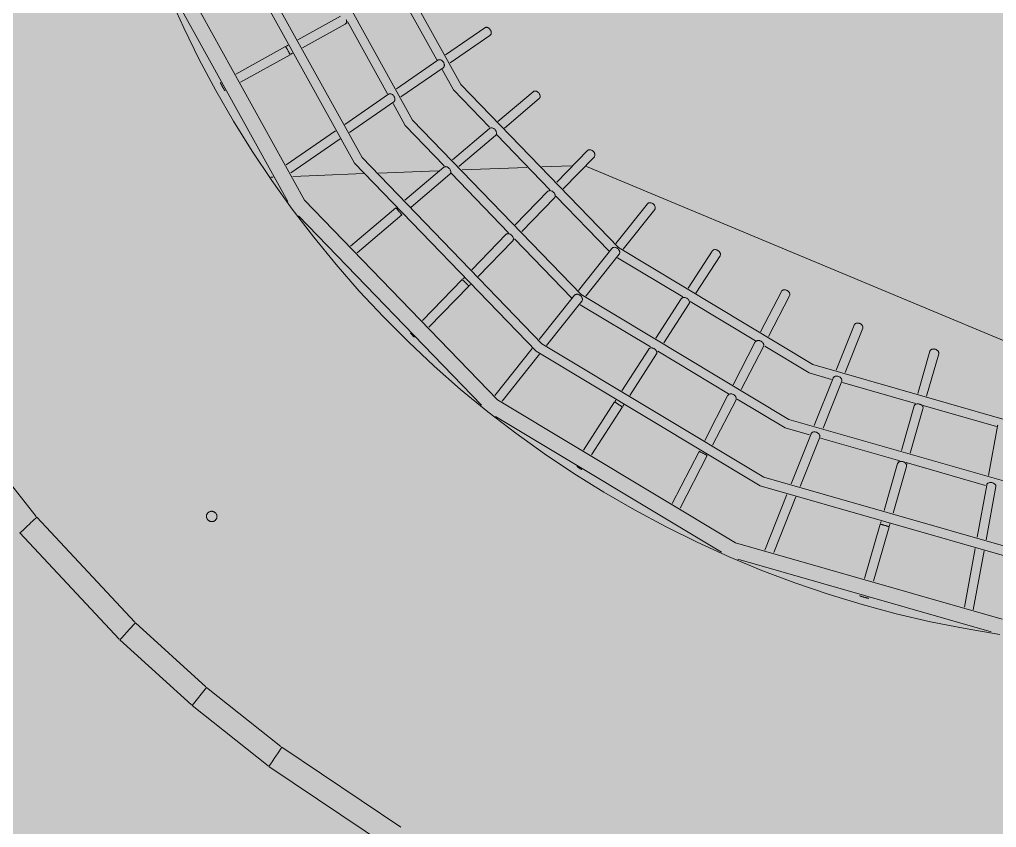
# Model space of a CAD drawing. Header units: millimetres. Extents: x -31757 to 121236, y -27283 to 59400.
# Drawn here: x 48921 to 50823, y 44913 to 46486 of the extents above; entities that cross this region are included whole.
import ezdxf

# ---------------------------------------------------------------- set-up
doc = ezdxf.new("R2010")
doc.units = ezdxf.units.MM
for name, color, linetype, lineweight in [('02_切断（家具）', 8, 'Continuous', 18), ('06_部屋の色', 8, 'Continuous', 0), ('10_見えがかり', 7, 'Continuous', 13), ('11_見えがかり（家具）', 8, 'Continuous', 9)]:
    doc.layers.add(name, color=color, linetype=linetype, lineweight=lineweight)

msp = doc.modelspace()

# ---------------------------------------------------------------- hatches: boundary and pattern name
at = {"layer": '06_部屋の色', "true_color": 0xf6e3a4}
h = msp.add_hatch(color=8, dxfattribs=at)
h.paths.add_polyline_path([(37121.8, 42081.2), (37460.6, 42484.9), (37800.4, 42887.9), (36072.4, 44348.7), (39234.8, 48988.5), (39431.2, 49276.7), (39322.7, 49373.6), (39316.9, 49378.8), (39496.9, 49642.9), (39611.1, 49540.6), (39795.6, 49811.2), (39687.3, 49908.5), (39681.5, 49913.7), (39861.6, 50178), (39975.6, 50075.3), (40009.7, 50125.4), (40040.8, 50171), (41255.9, 51953.7), (41148.6, 52052.4), (41142.8, 52057.7), (41323.5, 52322.9), (41429.2, 52225.4), (41436.5, 52218.7), (41621.7, 52490.5), (41514.7, 52589.5), (41508.9, 52594.8), (41689.8, 52860.2), (41802.5, 52755.7), (41822.1, 52784.5), (42460.9, 53721.7), (42489.9, 53764.2), (42585.7, 53895.5), (42599.7, 53914.6), (42604.4, 53920.3), (42708.9, 54045.6), (42719.4, 54058.2), (42787.8, 54136.5), (42789.9, 54138.9), (42851.9, 54248.7), (42853.6, 54251.8), (42853.6, 54251.9), (42855.9, 54255.5), (43006.4, 54494.7), (43009, 54498), (43179.6, 54718.9), (43182.4, 54721.9), (43373.5, 54925.4), (43376.6, 54928.2), (43586.3, 55112.4), (43589.7, 55114.8), (43816, 55278.1), (43817.8, 55279.1), (44024.5, 55399.8), (44060.7, 55420.9), (44277.9, 55521.2), (44317.9, 55539.6), (44543.7, 55618.6), (44585.3, 55633.1), (44817.7, 55690), (44860.4, 55700.5), (45097.2, 55734.8), (45139.9, 55741), (45140.7, 55741.1), (45144.9, 55741.3), (45427.3, 55754.9), (45483, 55754.9), (47818.2, 55754.5), (47818.4, 55903), (47818.4, 55906.5), (51414.4, 55906), (51414.2, 55759.5), (51414.2, 55754), (51454.3, 55754), (51465.9, 55754), (54573.7, 55753.6), (54613.5, 55753.6), (54615.4, 55753.6), (54621.5, 55753.6), (54623.5, 55753.5), (54625.5, 55753.4), (54626, 55753.3), (54921.2, 55738.5), (54925.4, 55737.8), (55213.9, 55693.9), (55218.1, 55692.9), (55500.8, 55620.2), (55504.7, 55618.8), (55778.8, 55518.2), (55782.5, 55516.4), (56045.2, 55388.7), (56048.5, 55386.6), (56297.2, 55233.1), (56300.2, 55230.8), (56532.3, 55053.1), (56533.1, 55052.3), (56744.8, 54853.6), (56751, 54847.7), (56772.1, 54825.8), (56777.2, 54820.5), (56821.3, 54774.8), (56991.9, 54597.6), (59427.7, 52068.4), (59746.8, 51737.1), (59781.4, 51701.1), (59794.3, 51687.7), (59792.1, 51685.6), (59685.5, 51582.1), (59787.6, 51476.3), (59791.1, 51472.7), (59705, 51389), (59196, 50899.2), (59143.7, 50847.7), (59044.4, 50949.6), (59037.6, 50956.5), (59034, 50953), (59033.8, 50952.8), (59033.1, 50952.1), (59029.9, 50949), (58743.2, 50666.6), (58401.6, 50334.7), (58400.1, 50333.3), (58394.2, 50327.5), (57903.5, 49839.6), (57892.9, 49829), (57459.3, 49402), (57563.5, 49297.4), (57566.6, 49294.3), (57502.7, 49231.4), (57154, 48880), (56803.1, 48530.9), (56319, 48038.3), (56153.9, 47871.8), (56045.6, 47978.5), (55701.8, 47631.8), (55695.6, 47625.4), (55514.2, 47438.2), (55619.3, 47335.4), (55622.9, 47331.9), (55470.9, 47175.2), (55131.2, 46829.4), (54643.1, 46321.1), (54162.4, 45825.1), (53814.8, 45458.4), (53742.7, 45383.3), (53637.7, 45483.3), (53632.6, 45488.1), (53421.1, 45267.7), (53527.7, 45166.4), (53531.3, 45163), (53479.2, 45108.7), (52996.9, 44594.7), (52522.1, 44093.2), (52295.7, 43848.7), (52189.7, 43947.7), (52184.5, 43952.5), (52071.6, 43830.4), (52067.7, 43826.3), (51742.6, 43479.6), (51737.9, 43474.5), (51735.6, 43472.1), (51731.2, 43467.3), (51729.8, 43465.8), (51272.8, 42967.2), (51268.6, 42962.6), (50788.3, 42443.3), (50777.9, 42432.1), (50470.8, 42092.4), (50464.2, 42085.1), (50122.7, 41712.2), (49662.4, 41198.3), (49653.5, 41188.4), (49653.4, 41188.2), (49652.4, 41187.1), (49194.4, 40680.5), (49188.9, 40674.4), (48872.2, 40316), (48867.4, 40310.6), (48534.9, 39939.1), (48530, 39933.5), (48072.9, 39411.1), (48066.1, 39403.3), (47608.6, 38885.3), (47437.2, 38686.8), (47550, 38588.5), (47551.8, 38587), (47406.2, 38418.2), (47073.7, 38037.8), (46615.8, 37502), (46164.6, 36979.1), (45852.2, 36608.5), (45590.5, 36302.3), (44600.9, 37138.8), (44291.6, 37400.2), (44789.6, 37987.1), (45302.9, 38587.4), (45805.3, 39170.5), (46309.8, 39751.7), (43444.8, 42248), (42931, 41656.2), (42419.5, 41062.4), (41910.1, 40466.8), (41389.8, 39853.7), (41349.7, 39806.3), (43641.2, 37870.2), (43189.5, 37333.6), (42700.5, 36748.6), (42375.7, 36357.7), (41893.4, 35773.6), (41891, 35772), (41887.6, 35772.2), (35947.6, 40658.3), (35945.8, 40661.7), (35947, 40665.4), (36615.4, 41474)])
h.paths.add_polyline_path([(52361.6, 48399.8), (52291.4, 48477.5), (52216.2, 48550.4), (52136.5, 48618.2), (52052.4, 48680.7), (51964.5, 48737.5), (51873, 48788.5), (51778.4, 48833.3), (51681.1, 48871.9), (51581.5, 48904.1), (51479.9, 48929.6), (51376.9, 48948.5), (51272.9, 48960.5), (51168.3, 48965.8), (51063.6, 48964.2), (50959.3, 48955.8), (50855.7, 48940.5), (50753.4, 48918.5), (50652.7, 48889.9), (50554, 48854.7), (50457.9, 48813.2), (50364.7, 48765.4), (50274.8, 48711.7), (50188.7, 48652.2), (50106.6, 48587.2), (50029, 48517), (49956.1, 48441.8), (49888.3, 48362.1), (49825.8, 48278), (49769, 48190.1), (49718, 48098.7), (49673.1, 48004), (49634.5, 47906.7), (49602.4, 47807.1), (49576.8, 47705.5), (49558, 47602.6), (49545.9, 47498.5), (49540.7, 47393.9), (49542.3, 47289.3), (49550.7, 47184.9), (49566, 47081.3), (49588, 46978.9), (49616.6, 46878.3), (49651.8, 46779.6), (49693.3, 46683.5), (49741, 46590.4), (49794.7, 46500.5), (49854.2, 46414.3), (49919.2, 46332.3), (49989.5, 46254.6), (50064.6, 46181.7), (50144.4, 46113.9), (50228.4, 46051.4), (50316.4, 45994.6), (50407.8, 45943.6), (50502.4, 45898.7), (50599.7, 45860.2), (50699.4, 45828), (50801, 45802.5), (50903.9, 45783.6), (51007.9, 45771.5), (51112.5, 45766.3), (51217.2, 45767.9), (51321.5, 45776.3), (51425.1, 45791.6), (51527.5, 45813.6), (51628.2, 45842.2), (51726.8, 45877.4), (51822.9, 45918.9), (51916.1, 45966.6), (52006, 46020.4), (52092.1, 46079.9), (52174.2, 46144.9), (52251.9, 46215.1), (52324.8, 46290.2), (52392.6, 46370), (52455.1, 46454.1), (52511.9, 46542), (52562.8, 46633.4), (52607.7, 46728.1), (52646.3, 46825.4), (52678.4, 46925), (52704, 47026.6), (52722.8, 47129.5), (52734.9, 47233.5), (52740.2, 47338.1), (52738.6, 47442.8), (52730.1, 47547.1), (52714.9, 47650.8), (52692.9, 47753.1), (52664.3, 47853.8), (52629.1, 47952.5), (52587.5, 48048.6), (52539.8, 48141.7), (52486.1, 48231.6), (52426.6, 48317.8)], flags=0)
at = {"layer": '10_見えがかり'}
msp.add_hatch(color=8, dxfattribs=at).paths.add_polyline_path([(42365.7, 53851.9), (42479.8, 54008.2), (42603.8, 54156.9), (42665.2, 54227.2), (42723, 54329.7), (42881.7, 54581.9), (43063.8, 54817.6), (43267.7, 55034.8), (43491.5, 55231.4), (43733.1, 55405.6), (43990.3, 55555.9), (44260.8, 55680.7), (44542, 55779), (44831.3, 55849.9), (45113.4, 55890.8), (45126.1, 55892.6), (45423.7, 55906.9), (47816.4, 55906.5), (52850.6, 55905.8), (53007.7, 55905.8), (53241.3, 55905.8), (54357.6, 55905.6), (54625.4, 55905.6), (54627.5, 55905.5), (55040.7, 55905.4), (55250.6, 55873.5), (55555.2, 55795.2), (55850.5, 55686.8), (56133.5, 55549.2), (56401.1, 55384), (56650.9, 55192.8), (56879.6, 54978), (60015.9, 51721.4), (59993.6, 51699.9), (60382.1, 51296.5), (60274, 51192.5), (59901.1, 51579.6), (59829.4, 51510), (59704.9, 51389), (59196, 50899.2), (58999.5, 50705.7), (58849.5, 50557.9), (58500.7, 50219.1), (57999.8, 49721), (57502.7, 49231.4), (57154, 48880), (57142.7, 48868.8), (56815.3, 48543.2), (56309.1, 48028.2), (56152.5, 47870.4), (55810.5, 47525.5), (55485.3, 47190), (55131.2, 46829.4), (54643.1, 46321.1), (54162.4, 45825.1), (53814.8, 45458.4), (53606.4, 45241.3), (53532.7, 45164.4), (53479.2, 45108.7), (52996.9, 44594.7), (52522, 44093.2), (52294.3, 43847.3), (52178.7, 43722.5), (51847.2, 43368.9), (51380.5, 42859.8), (50890.2, 42329.6), (50576.8, 41983), (50235.5, 41610.4), (49818, 41144.2), (49765.3, 41085.3), (49302.1, 40573), (48967.5, 40194.4), (48644.2, 39833.2), (48180.1, 39302.8), (47722.9, 38785.1), (47553.1, 38588.5), (47392.7, 38402.7), (47073.7, 38037.8), (46615.8, 37502), (46164.6, 36979.1), (45838.8, 36592.9), (45535.2, 36237.6), (45072.4, 35683.3), (44616.2, 35141.8), (44319.2, 34781), (43995.5, 34393), (43550.1, 33846.7), (43111.2, 33313.5), (42801, 32927.8), (42488.3, 32544), (42053.7, 31998.2), (41611.1, 31447.6), (41310.8, 31065.1), (41007.9, 30684.7), (40574.4, 30126.9), (40138.2, 29571.3), (39909.1, 29272.3), (39891.6, 29285.9), (39872.6, 29261.3), (32761.7, 34756.3), (32608.6, 34882.9), (32463.8, 35019.5), (32328.3, 35165.4), (32202.6, 35319.9), (32087.4, 35482.2), (31983, 35651.8), (31890.1, 35827.9), (31808.8, 36009.7), (31739.7, 36196.4), (31683.1, 36387.3), (31639, 36581.5), (31607.8, 36778.1), (31589.6, 36976.4), (31584.5, 37175.4), (31592.4, 37374.4), (31613.3, 37572.4), (31647.3, 37768.6), (31694, 37962.1), (31753.3, 38152.2), (31825, 38338), (31895.9, 38490.9), (32118.9, 38816.4), (32136.5, 38844), (35925.4, 44403), (36028.1, 44553.6), (36318, 44979), (36378.3, 45067.4), (36524.9, 45282.6), (37696.6, 47001.6), (39118.1, 49087.1), (39858, 50172.7), (39862.7, 50179.7), (40319.1, 50849.2), (40623.3, 51295.5), (40989.2, 51832.4), (41141.4, 52055.7), (41297.5, 52284.7)])

# ---------------------------------------------------------------- linework, layer by layer
at = {"layer": '02_切断（家具）'}
for points in [[(49285.4, 45517.7), (49285.4, 45518.7), (49285.3, 45519.1), (49285.4, 45520), (49285.4, 45520.4), (49285.6, 45521.4), (49285.7, 45521.7), (49286, 45522.6)], [(49291.5, 45509.7), (49290.7, 45510.1), (49290.4, 45510.3), (49289.7, 45510.8), (49289.4, 45511), (49288.7, 45511.5), (49288.4, 45511.8), (49287.8, 45512.5), (49287.6, 45512.7), (49287, 45513.5), (49286.8, 45513.8), (49286.4, 45514.7), (49286.2, 45515), (49285.8, 45515.9), (49285.7, 45516.3), (49285.5, 45517.3), (49285.4, 45517.7)], [(49286, 45522.6), (49286.2, 45523), (49286.6, 45523.8), (49286.8, 45524.1), (49287.3, 45524.8), (49287.5, 45525.1), (49288, 45525.7), (49288.3, 45526), (49288.9, 45526.6), (49289.2, 45526.8), (49290, 45527.3), (49290.3, 45527.5), (49291.2, 45527.9), (49291.5, 45528.1), (49292.5, 45528.4), (49292.9, 45528.5), (49293.8, 45528.7), (49294.3, 45528.8), (49295.3, 45528.8), (49295.7, 45528.8), (49296.7, 45528.8), (49297.1, 45528.7), (49298, 45528.5), (49298.4, 45528.4), (49299.3, 45528.1), (49299.7, 45527.9), (49300.5, 45527.5), (49300.8, 45527.4), (49301.5, 45526.9), (49301.8, 45526.7), (49302.5, 45526.1), (49302.8, 45525.8), (49303.4, 45525.2), (49303.6, 45524.9), (49304.2, 45524.1), (49304.4, 45523.8), (49304.8, 45522.9), (49305, 45522.6)], [(49303.2, 45511.9), (49302.9, 45511.7), (49302.3, 45511.1), (49302, 45510.8), (49301.2, 45510.3), (49300.9, 45510.1), (49300, 45509.7)], [(49305.8, 45517.6), (49305.8, 45517.2), (49305.6, 45516.3), (49305.5, 45515.9), (49305.2, 45515), (49305, 45514.7), (49304.6, 45513.9), (49304.4, 45513.5), (49303.9, 45512.8), (49303.7, 45512.6), (49303.2, 45511.9)], [(49305, 45522.6), (49305.4, 45521.7), (49305.5, 45521.3), (49305.7, 45520.3), (49305.8, 45519.9), (49305.8, 45519), (49305.9, 45518.6), (49305.8, 45517.6)], [(49300, 45509.7), (49299.7, 45509.5), (49298.7, 45509.2), (49298.3, 45509.1), (49297.3, 45508.9), (49296.9, 45508.8), (49295.9, 45508.8), (49295.5, 45508.8), (49294.5, 45508.9), (49294.1, 45508.9), (49293.2, 45509.1), (49292.8, 45509.2), (49291.9, 45509.5), (49291.5, 45509.7)]]:
    msp.add_lwpolyline(points, dxfattribs=at)
at = {"layer": '11_見えがかり（家具）'}
for points in [[(49573.7, 46206.8), (49327.1, 46651.7), (49204, 47145.4), (49212.9, 47654.1), (49353.1, 48143.2), (49615.2, 48579.3), (49981.1, 48932.7), (50426.1, 49179.4), (50919.8, 49302.5)], [(49093.2, 47672), (49083.7, 47131.7), (49214.5, 46607.4), (49476.4, 46134.8), (49851.8, 45746), (50315, 45467.7), (50834.5, 45318.8)], [(49230.7, 47651.5), (49221.9, 47147.4), (49343.8, 46658.3), (49588.2, 46217.5), (49938.4, 45854.9), (50370.5, 45595.2), (50855, 45456.3)], [(49351.9, 47633.3), (49343.6, 47161.3), (49457.9, 46703.3), (49686.7, 46290.4), (50014.7, 45950.8), (50419.3, 45707.6), (50873.1, 45577.5)], [(49467.3, 47616.1), (49459.6, 47174.5), (49566.4, 46746), (49780.5, 46359.8), (50087.3, 46042.1), (50465.9, 45814.7), (50890.4, 45692.9)], [(49443.8, 46132.2), (49195, 46581.1)], [(49212.8, 46532.9), (49241.1, 46470.2), (49271.4, 46408.6), (49303.7, 46347.9), (49338, 46288.4), (49374.2, 46230), (49412.4, 46172.8), (49452.3, 46116.9), (49494.1, 46062.3), (49537.6, 46009.2), (49582.9, 45957.5), (49629.8, 45907.3), (49678.3, 45858.6), (49728.4, 45811.6), (49780.1, 45766.2), (49833.1, 45722.6), (49887.6, 45680.7), (49943.4, 45640.6), (50000.5, 45602.3), (50058.8, 45566), (50118.3, 45531.6), (50178.9, 45499.1), (50240.5, 45468.6), (50303, 45440.2), (50366.5, 45413.8), (50430.8, 45389.6), (50495.8, 45367.4), (50561.6, 45347.4), (50627.9, 45329.5), (50694.8, 45313.9), (50762.2, 45300.4), (50830, 45289.1)], [(49733.5, 46407.9), (49661.6, 46537.6)], [(49463.4, 46446.7), (49546.3, 46492.7)], [(49557.4, 46486.3), (49557.7, 46485.1), (49558, 46484), (49558, 46482.8), (49558, 46481.7), (49557.8, 46480.7), (49557.5, 46479.8), (49557.2, 46479), (49556.7, 46478.3), (49556.1, 46477.7), (49555.5, 46477.2), (49472.1, 46431)], [(49637.8, 46341.8), (49559.9, 46482.3)], [(49559.3, 46479.3), (49558.8, 46479.1)], [(49750.8, 46417.5), (49827.3, 46470.3), (49828.1, 46470.7), (49828.9, 46470.9), (49829.9, 46471.1), (49830.9, 46471.1), (49831.9, 46470.9), (49832.9, 46470.5), (49833.9, 46470.1), (49834.9, 46469.5), (49835.7, 46468.8), (49836.5, 46468.1), (49837.2, 46467.3), (49837.9, 46466.4), (49838.5, 46465.4), (49839, 46464.3), (49839.4, 46463.2), (49839.6, 46462), (49839.8, 46460.9), (49839.7, 46459.8), (49839.6, 46458.8), (49839.3, 46457.9), (49838.9, 46457.1), (49838.5, 46456.4), (49837.9, 46455.8), (49837.2, 46455.3), (49759.6, 46401.7)], [(49342.8, 46379.9), (49439.3, 46433.4), (49439.4, 46433.4), (49439.5, 46433.2), (49439.7, 46432.9), (49440, 46432.5), (49440.3, 46431.9), (49440.8, 46431.2), (49441.2, 46430.4), (49441.7, 46429.5), (49442.3, 46428.5), (49442.8, 46427.6), (49443.4, 46426.6), (49443.9, 46425.6), (49444.4, 46424.7), (49445, 46423.7), (49445.5, 46422.7), (49446, 46421.8), (49446.5, 46420.9), (49446.9, 46420), (49447.3, 46419.3), (49447.6, 46418.7), (49447.8, 46418.3), (49448, 46417.9), (49448.1, 46417.7), (49448.1, 46417.7), (49351.6, 46364.2)], [(49441.1, 46434.4), (49444.3, 46436.1)], [(49453, 46420.4), (49449.8, 46418.6)], [(49655.2, 46351.4), (49736, 46407.2), (49736.7, 46407.6), (49737.6, 46407.9), (49738.5, 46408), (49739.5, 46408), (49740.6, 46407.8), (49741.6, 46407.4), (49742.6, 46406.9), (49743.5, 46406.4), (49744.3, 46405.7), (49745.1, 46405), (49745.8, 46404.1), (49746.5, 46403.2), (49747.1, 46402.2), (49747.6, 46401.1), (49748, 46400), (49748.3, 46398.9), (49748.4, 46397.7), (49748.4, 46396.7), (49748.2, 46395.7), (49747.9, 46394.8), (49747.6, 46394), (49747.1, 46393.3), (49746.6, 46392.7), (49745.9, 46392.2), (49663.9, 46335.6)], [(49766.1, 46349.1), (49744.2, 46388.6)], [(49312.5, 46363), (49312.5, 46363.1), (49313.3, 46363.6)], [(49322, 46347.8), (49321.2, 46347.3), (49321.1, 46347.4), (49321, 46347.5), (49320.8, 46347.9), (49320.5, 46348.3), (49320.2, 46348.9), (49319.8, 46349.6), (49319.3, 46350.4), (49318.8, 46351.3), (49318.2, 46352.2), (49317.7, 46353.2), (49317.2, 46354.1), (49316.6, 46355.1), (49316.1, 46356), (49315.6, 46357), (49315, 46358), (49314.5, 46359), (49314, 46359.9), (49313.6, 46360.7), (49313.2, 46361.4), (49312.9, 46362), (49312.7, 46362.5), (49312.6, 46362.8), (49312.5, 46363)], [(49836.4, 46276.3), (49766.1, 46349.1)], [(49554.7, 46282), (49640, 46340.9), (49640.7, 46341.3), (49641.6, 46341.5), (49642.5, 46341.7), (49643.5, 46341.6), (49644.5, 46341.4), (49645.5, 46341.1), (49646.5, 46340.6), (49647.4, 46340), (49648.3, 46339.3), (49649, 46338.6), (49649.7, 46337.8), (49650.4, 46336.8), (49651, 46335.8), (49651.5, 46334.8), (49651.9, 46333.6), (49652.2, 46332.5), (49652.3, 46331.4), (49652.3, 46330.3), (49652.1, 46329.3), (49651.9, 46328.4), (49651.5, 46327.6), (49651, 46326.9), (49650.5, 46326.4), (49649.8, 46325.9), (49563.5, 46266.2)], [(49852.8, 46287.8), (49921.2, 46345.7), (49921.8, 46346.2), (49922.6, 46346.6), (49923.5, 46346.8), (49924.5, 46347), (49925.5, 46347), (49926.5, 46346.8), (49927.6, 46346.5), (49928.6, 46346.1), (49929.6, 46345.5), (49930.5, 46344.9), (49931.3, 46344.2), (49932, 46343.4), (49932.8, 46342.5), (49933.4, 46341.5), (49933.9, 46340.5), (49934.4, 46339.4), (49934.7, 46338.3), (49934.8, 46337.2), (49934.8, 46336.1), (49934.7, 46335.1), (49934.4, 46334.2), (49934.1, 46333.4), (49933.6, 46332.7), (49933.1, 46332.1), (49865.4, 46274.8)], [(49672.3, 46279.7), (49648.5, 46322.5)], [(49748.1, 46201.1), (49672.3, 46279.7)], [(49764.3, 46212.9), (49836.5, 46273.9), (49837.1, 46274.4), (49837.9, 46274.8), (49838.8, 46275.1), (49839.7, 46275.2), (49840.7, 46275.2), (49841.8, 46275.1), (49842.8, 46274.7), (49843.9, 46274.3), (49844.8, 46273.7), (49845.7, 46273.1), (49846.5, 46272.4), (49847.3, 46271.6), (49848, 46270.7), (49848.6, 46269.7), (49849.2, 46268.7), (49849.6, 46267.6), (49849.9, 46266.5), (49850.1, 46265.4), (49850.1, 46264.3), (49849.9, 46263.3), (49849.7, 46262.5), (49849.3, 46261.7), (49848.9, 46261), (49848.3, 46260.4), (49776.9, 46199.9)], [(49440.7, 46203.3), (49536.6, 46269.6)], [(49545.4, 46253.7), (49449.5, 46187.5)], [(49953.9, 46154.6), (49850.7, 46261.5)], [(49967.2, 46169.4), (50027.4, 46231.4), (50028.1, 46231.9), (50028.9, 46232.3), (50029.7, 46232.6), (50030.7, 46232.8), (50031.8, 46232.8), (50032.9, 46232.6), (50033.9, 46232.4), (50035, 46232), (50036, 46231.4), (50036.9, 46230.8), (50037.8, 46230.1), (50038.6, 46229.4), (50039.3, 46228.5), (50040, 46227.6), (50040.6, 46226.6), (50041, 46225.5), (50041.4, 46224.4), (50041.5, 46223.4), (50041.6, 46222.3), (50041.5, 46221.4), (50041.2, 46220.5), (50040.9, 46219.7), (50040.4, 46219), (50039.9, 46218.4), (49979.7, 46156.4)], [(50852.3, 45438.5), (50363.3, 45578.7), (49927.2, 45840.8), (49573.7, 46206.8)], [(49671.4, 46134.2), (49747.4, 46198.6), (49748.1, 46199), (49748.8, 46199.4), (49749.7, 46199.7), (49750.6, 46199.8), (49751.6, 46199.8), (49752.7, 46199.6), (49753.7, 46199.3), (49754.7, 46198.8), (49755.7, 46198.3), (49756.6, 46197.6), (49757.4, 46196.9), (49758.1, 46196.1), (49758.8, 46195.2), (49759.5, 46194.3), (49760, 46193.2), (49760.5, 46192.1), (49760.8, 46191), (49760.9, 46189.9), (49760.9, 46188.9), (49760.8, 46187.9), (49760.6, 46187), (49760.2, 46186.2), (49759.8, 46185.6), (49759.2, 46185), (49683.9, 46121.2)], [(49783.1, 46193.4), (49909, 46198.2)], [(49938.3, 46199.3), (49995.6, 46201.5)], [(50025.1, 46200.3), (51007.6, 45789.9)], [(49410.5, 46179.2), (49415.4, 46179.4)], [(49453.2, 46180.8), (49500.6, 46182.7), (49590.9, 46186.1)], [(49620.2, 46187.2), (49736.1, 46191.6)], [(49873.5, 46071.2), (49761.8, 46186.9)], [(49886.6, 46086.3), (49950.1, 46151.7), (49950.8, 46152.2), (49951.6, 46152.6), (49952.5, 46152.9), (49953.4, 46153.1), (49954.5, 46153.1), (49955.5, 46152.9), (49956.6, 46152.6), (49957.7, 46152.2), (49958.7, 46151.7), (49959.6, 46151.1), (49960.5, 46150.4), (49961.2, 46149.7), (49962, 46148.8), (49962.7, 46147.9), (49963.2, 46146.9), (49963.7, 46145.8), (49964, 46144.7), (49964.2, 46143.6), (49964.3, 46142.6), (49964.2, 46141.6), (49963.9, 46140.8), (49963.6, 46140), (49963.1, 46139.3), (49962.6, 46138.8), (49899.1, 46073.3)], [(50068.8, 46035.6), (49965.7, 46142.4)], [(50082.3, 46050.2), (50143.8, 46127.5), (50144.3, 46128.1), (50145, 46128.6), (50145.8, 46129.1), (50146.7, 46129.4), (50147.7, 46129.5), (50148.8, 46129.6), (50149.9, 46129.5), (50151, 46129.2), (50152.1, 46128.8), (50153.1, 46128.4), (50154.1, 46127.8), (50155, 46127.1), (50155.8, 46126.4), (50156.6, 46125.6), (50157.3, 46124.7), (50157.9, 46123.7), (50158.4, 46122.7), (50158.7, 46121.7), (50158.9, 46120.6), (50159, 46119.6), (50158.9, 46118.6), (50158.7, 46117.8), (50158.3, 46117), (50157.9, 46116.3), (50096.4, 46039)], [(49821, 45735.2), (49464.5, 46104.3)], [(49565.9, 46044.9), (49654, 46119.5), (49654, 46119.4), (49654.2, 46119.3), (49654.4, 46119), (49654.8, 46118.7), (49655.3, 46118.2), (49655.8, 46117.6), (49656.4, 46116.9), (49657.1, 46116.1), (49657.8, 46115.3), (49658.5, 46114.4), (49659.3, 46113.6), (49660, 46112.7), (49660.7, 46111.9), (49661.4, 46111.1), (49662.1, 46110.2), (49662.8, 46109.4), (49663.4, 46108.6), (49664, 46107.8), (49664.5, 46107.2), (49664.9, 46106.7), (49665.3, 46106.3), (49665.5, 46106), (49665.6, 46105.8), (49665.6, 46105.7), (49578.5, 46032)], [(49667.2, 46107.1), (49667.1, 46107)], [(49802, 45999), (49868.9, 46068), (49869.5, 46068.5), (49870.3, 46068.8), (49871.2, 46069.1), (49872.1, 46069.3), (49873.2, 46069.3), (49874.2, 46069.1), (49875.3, 46068.8), (49876.4, 46068.4), (49877.4, 46067.8), (49878.3, 46067.2), (49879.1, 46066.6), (49879.9, 46065.8), (49880.7, 46065), (49881.4, 46064), (49881.9, 46063), (49882.4, 46062), (49882.7, 46060.9), (49882.9, 46059.8), (49883, 46058.8), (49882.9, 46057.8), (49882.6, 46057), (49882.3, 46056.2), (49881.9, 46055.5), (49881.3, 46055), (49814.5, 45986)], [(49995.8, 45944.7), (49885, 46059.4)], [(50009.6, 45958.9), (50074.7, 46040.7), (50075.2, 46041.2), (50075.9, 46041.8), (50076.7, 46042.2), (50077.6, 46042.5), (50078.6, 46042.6), (50079.6, 46042.7), (50080.7, 46042.6), (50081.8, 46042.3), (50082.9, 46041.9), (50084, 46041.4), (50084.9, 46040.9), (50085.8, 46040.2), (50086.6, 46039.5), (50087.4, 46038.7), (50088.1, 46037.8), (50088.7, 46036.8), (50089.2, 46035.8), (50089.6, 46034.7), (50089.8, 46033.7), (50089.9, 46032.7), (50089.8, 46031.8), (50089.5, 46030.9), (50089.2, 46030.1), (50088.8, 46029.5), (50023.7, 45947.7)], [(50222.9, 45963), (50269.8, 46035.5), (50270.2, 46036.2), (50270.8, 46036.8), (50271.5, 46037.3), (50272.3, 46037.8), (50273.2, 46038.1), (50274.2, 46038.3), (50275.3, 46038.4), (50276.4, 46038.3), (50277.6, 46038.1), (50278.7, 46037.7), (50279.8, 46037.3), (50280.8, 46036.7), (50281.7, 46036.1), (50282.5, 46035.5), (50283.3, 46034.7), (50284.1, 46033.8), (50284.7, 46032.9), (50285.2, 46031.9), (50285.6, 46030.9), (50285.8, 46029.9), (50285.9, 46028.9), (50285.8, 46027.9), (50285.6, 46027.1), (50285.2, 46026.3), (50238.3, 45953.7)], [(50212.4, 45946.1), (50085.6, 46022.3)], [(49705.9, 45900), (49783.3, 45979.8), (49783.4, 45979.7), (49783.5, 45979.6), (49783.8, 45979.4), (49784.2, 45979), (49784.7, 45978.6), (49785.3, 45978), (49786, 45977.4), (49786.8, 45976.7), (49787.6, 45976), (49788.4, 45975.2), (49789.2, 45974.4), (49789.9, 45973.7), (49790.7, 45972.9), (49791.5, 45972.1), (49792.3, 45971.4), (49793.1, 45970.6), (49793.8, 45969.9), (49794.5, 45969.2), (49795, 45968.6), (49795.5, 45968.1), (49795.8, 45967.7), (49796.1, 45967.5), (49796.2, 45967.3), (49796.2, 45967.2), (49718.4, 45887)], [(49784.7, 45981.2), (49786.8, 45983.3)], [(49799.3, 45970.4), (49797.6, 45968.7)], [(49933.3, 45863), (50002, 45949.3), (50002.6, 45949.9), (50003.2, 45950.4), (50004, 45950.8), (50004.9, 45951.1), (50005.9, 45951.3), (50006.9, 45951.3), (50008, 45951.2), (50009.1, 45950.9), (50010.2, 45950.5), (50011.3, 45950), (50012.2, 45949.4), (50013.1, 45948.8), (50013.9, 45948.1), (50014.7, 45947.3), (50015.4, 45946.4), (50016, 45945.4), (50016.5, 45944.4), (50016.9, 45943.4), (50017.1, 45942.3), (50017.2, 45941.3), (50017.1, 45940.4), (50016.9, 45939.5), (50016.5, 45938.8), (50016.1, 45938.1), (49947.4, 45851.8)], [(50364, 45878.2), (50404.6, 45957), (50405.1, 45957.7), (50405.6, 45958.3)], [(50405.6, 45958.3), (50406.3, 45958.8), (50407.1, 45959.3), (50408.1, 45959.7), (50409.1, 45959.9), (50410.2, 45960), (50411.4, 45959.9), (50412.5, 45959.8), (50413.7, 45959.5), (50414.8, 45959.1), (50415.8, 45958.6), (50416.7, 45958), (50417.6, 45957.4), (50418.4, 45956.7), (50419.2, 45955.8), (50419.8, 45954.9), (50420.4, 45954), (50420.8, 45953), (50421, 45952), (50421.1, 45951), (50421, 45950.1), (50420.8, 45949.3), (50420.5, 45948.5), (50379.5, 45868.9)], [(50149.7, 45848.8), (50012.9, 45931)], [(50160.1, 45865.7), (50209.5, 45942.3), (50210, 45943), (50210.5, 45943.6), (50211.2, 45944.1), (50212, 45944.5), (50212.9, 45944.8), (50213.9, 45945), (50215, 45945.1), (50216.2, 45945), (50217.3, 45944.8), (50218.4, 45944.4), (50219.5, 45944), (50220.5, 45943.5), (50221.4, 45942.9), (50222.2, 45942.2), (50223, 45941.4), (50223.8, 45940.6), (50224.4, 45939.6), (50224.9, 45938.6), (50225.3, 45937.6), (50225.6, 45936.6), (50225.6, 45935.6), (50225.6, 45934.7), (50225.3, 45933.9), (50225, 45933.1), (50175.5, 45856.5)], [(50354.3, 45860.9), (50227, 45937.4)], [(50511.4, 45803.7), (50546.1, 45891.4), (50546.5, 45892.1), (50546.9, 45892.8), (50547.5, 45893.4), (50548.2, 45894), (50549, 45894.5), (50550, 45894.8), (50551, 45895.1), (50552.2, 45895.2), (50553.3, 45895.2), (50554.5, 45895.1), (50555.7, 45894.9), (50556.8, 45894.5), (50557.9, 45894.1), (50558.8, 45893.5), (50559.7, 45893), (50560.5, 45892.3), (50561.3, 45891.5), (50562, 45890.6), (50562.5, 45889.7), (50563, 45888.7), (50563.2, 45887.8), (50563.3, 45886.8), (50563.2, 45885.9), (50563, 45885.1), (50528.8, 45798.7)], [(49682.4, 45875.6), (49682.3, 45875.6), (49682.4, 45875.7)], [(49690.4, 45867.5), (49690.2, 45867.7), (49689.4, 45868.5), (49688.6, 45869.2), (49687.8, 45870), (49687.1, 45870.7), (49686.3, 45871.5), (49685.5, 45872.3), (49684.8, 45873), (49684.1, 45873.7), (49683.5, 45874.3), (49683.1, 45874.8), (49682.7, 45875.1), (49682.5, 45875.4), (49682.4, 45875.6)], [(50310.9, 45775.1), (50353.8, 45858.4), (50354.2, 45859), (50354.8, 45859.6), (50355.5, 45860.1), (50356.3, 45860.6)], [(50356.3, 45860.6), (50357.2, 45860.9), (50358.2, 45861.2), (50359.3, 45861.2), (50360.5, 45861.2), (50361.7, 45861), (50362.8, 45860.7), (50363.9, 45860.3), (50364.9, 45859.8), (50365.8, 45859.3), (50366.7, 45858.7), (50367.6, 45857.9), (50368.3, 45857.1), (50369, 45856.2), (50369.5, 45855.3), (50369.9, 45854.3), (50370.2, 45853.3), (50370.3, 45852.3), (50370.2, 45851.4), (50370, 45850.6), (50369.6, 45849.8), (50326.4, 45765.8)], [(49846.8, 45754.1), (49919.6, 45845.7)], [(49933.7, 45834.5), (49860.9, 45742.9)], [(50094.1, 45763.6), (50146.2, 45844.3)], [(50146.2, 45844.3), (50146.6, 45844.9), (50147.2, 45845.5), (50147.8, 45846), (50148.6, 45846.4), (50149.5, 45846.8), (50150.5, 45846.9), (50151.6, 45847), (50152.8, 45846.9), (50153.9, 45846.7), (50155, 45846.4), (50156.1, 45845.9), (50157.1, 45845.4), (50158, 45844.8), (50158.8, 45844.1), (50159.6, 45843.3), (50160.4, 45842.5), (50161, 45841.6), (50161.5, 45840.6), (50161.9, 45839.6), (50162.2, 45838.6), (50162.3, 45837.6), (50162.2, 45836.7), (50162, 45835.8), (50161.6, 45835.1), (50109.5, 45754.4)], [(50163.6, 45838.1), (50163.5, 45838)], [(50301.7, 45757.5), (50163.8, 45840.4)], [(50502.1, 45785.7), (50458.7, 45798.2), (50372, 45850.3)], [(50670, 45758.2), (50693.7, 45840.7), (50694, 45841.5), (50694.5, 45842.2)], [(50694.5, 45842.2), (50695.1, 45842.8), (50695.8, 45843.4), (50696.6, 45843.9), (50697.6, 45844.3), (50698.7, 45844.6), (50699.8, 45844.7), (50701, 45844.8), (50702.2, 45844.7), (50703.4, 45844.5), (50704.5, 45844.2), (50705.6, 45843.8), (50706.5, 45843.3), (50707.4, 45842.8), (50708.3, 45842.1), (50709.1, 45841.4), (50709.8, 45840.6), (50710.3, 45839.7), (50710.7, 45838.7), (50711, 45837.8), (50711.1, 45836.9), (50711, 45836), (50710.8, 45835.1), (50687.3, 45753.2)], [(50468.5, 45695.6), (50505.2, 45788.2), (50505.6, 45788.9), (50506, 45789.6), (50506.6, 45790.2), (50507.3, 45790.8), (50508.1, 45791.2), (50509, 45791.6), (50510.1, 45791.9), (50511.2, 45792), (50512.4, 45792), (50513.6, 45791.9), (50514.7, 45791.6), (50515.8, 45791.3), (50516.9, 45790.8), (50517.8, 45790.3), (50518.7, 45789.7), (50519.6, 45789), (50520.4, 45788.3), (50521, 45787.4), (50521.6, 45786.5), (50522, 45785.5), (50522.3, 45784.6), (50522.4, 45783.6), (50522.3, 45782.7), (50522.1, 45781.9), (50485.9, 45690.6)], [(50665.5, 45738.9), (50523.3, 45779.6)], [(50019.2, 45647.8), (50079.8, 45741.6)], [(50079.8, 45741.6), (50079.9, 45741.6), (50080.1, 45741.5), (50080.4, 45741.4), (50080.9, 45741.1), (50081.4, 45740.8), (50082.1, 45740.4), (50082.9, 45739.9), (50083.8, 45739.3), (50084.7, 45738.7), (50085.7, 45738.1), (50086.6, 45737.5), (50087.5, 45737), (50088.4, 45736.4), (50089.4, 45735.8), (50090.3, 45735.1), (50091.2, 45734.5), (50092.1, 45734), (50092.8, 45733.4), (50093.5, 45733), (50094.1, 45732.6), (50094.5, 45732.3), (50094.8, 45732.1), (50094.9, 45731.9), (50095, 45731.9), (50034.6, 45638.5)], [(50080.9, 45743.3), (50082.2, 45745.3)], [(50255.2, 45666.8), (50300.3, 45754.6)], [(50300.3, 45754.6), (50300.8, 45755.2), (50301.3, 45755.8), (50302, 45756.3), (50302.8, 45756.8), (50303.7, 45757.1), (50304.8, 45757.3), (50305.9, 45757.4), (50307, 45757.4), (50308.2, 45757.2), (50309.3, 45756.9), (50310.4, 45756.5), (50311.4, 45756), (50312.4, 45755.5), (50313.2, 45754.8), (50314.1, 45754.1), (50314.8, 45753.3), (50315.5, 45752.4), (50316.1, 45751.5), (50316.5, 45750.5), (50316.7, 45749.5), (50316.8, 45748.6), (50316.8, 45747.7), (50316.5, 45746.8), (50316.2, 45746.1), (50270.6, 45657.6)], [(50459.3, 45677.6), (50412.1, 45691.1), (50318.5, 45747.4)], [(50097.6, 45736), (50096, 45733.6)], [(50638.1, 45647), (50663.1, 45734), (50663.4, 45734.8), (50663.9, 45735.4)], [(50663.9, 45735.4), (50664.5, 45736), (50665.2, 45736.6), (50666, 45737.1), (50667, 45737.5), (50668, 45737.8), (50669.2, 45738), (50670.4, 45738), (50671.6, 45737.9), (50672.7, 45737.7), (50673.9, 45737.4), (50674.9, 45737), (50675.9, 45736.6), (50676.8, 45736), (50677.7, 45735.4), (50678.4, 45734.6), (50679.1, 45733.8), (50679.7, 45732.9), (50680.1, 45732), (50680.4, 45731.1), (50680.5, 45730.2), (50680.4, 45729.3), (50680.2, 45728.5), (50655.4, 45642)], [(50823.1, 45693.6), (50680.6, 45734.5)], [(50288.1, 45449.2), (49848.1, 45713.5)], [(50423.5, 45582.1), (50462.2, 45679.7), (50462.5, 45680.4), (50463, 45681.1), (50463.5, 45681.7), (50464.2, 45682.2), (50465, 45682.7), (50466, 45683), (50467, 45683.3), (50468.1, 45683.4), (50469.3, 45683.4), (50470.5, 45683.3), (50471.7, 45683), (50472.8, 45682.7), (50473.8, 45682.2), (50474.8, 45681.7), (50475.7, 45681.2), (50476.5, 45680.5), (50477.3, 45679.7), (50478, 45678.9), (50478.6, 45678), (50479, 45677), (50479.3, 45676.1), (50479.4, 45675.1), (50479.3, 45674.3), (50479.1, 45673.4), (50440.9, 45577.1)], [(50807.6, 45598.4), (50825.3, 45694.7), (50825.5, 45695.6), (50825.9, 45696.3)], [(48815.4, 45645.3), (48816.9, 45646.5), (48818.4, 45647.6), (48824.2, 45652.3), (48827.2, 45654.6), (48830.1, 45657), (48833.1, 45659.3), (48834.5, 45660.5), (48836, 45661.6), (48838.9, 45663.9), (48953.8, 45518.9)], [(50634.9, 45627.2), (50480.5, 45671.5)], [(50191.9, 45544), (50244.2, 45645.5), (50244.2, 45645.5), (50244.4, 45645.4), (50244.8, 45645.3), (50245.2, 45645.1), (50245.9, 45644.8), (50246.6, 45644.5), (50247.4, 45644), (50248.3, 45643.6), (50249.3, 45643.1), (50250.3, 45642.6), (50251.3, 45642.1), (50252.3, 45641.6), (50253.2, 45641.1), (50254.2, 45640.6), (50255.2, 45640.1), (50256.2, 45639.6), (50257.1, 45639.1), (50257.9, 45638.6), (50258.6, 45638.2), (50259.2, 45637.9), (50259.6, 45637.6), (50260, 45637.4), (50260.1, 45637.3), (50260.2, 45637.3), (50207.4, 45534.7)], [(50245.1, 45647.3), (50245.1, 45647.4)], [(50631.7, 45623.2), (50632.3, 45623.8), (50633, 45624.4), (50633.8, 45624.8), (50634.7, 45625.2), (50635.8, 45625.5), (50636.9, 45625.7), (50638.1, 45625.8), (50639.3, 45625.7), (50640.5, 45625.5), (50641.6, 45625.2), (50642.7, 45624.8), (50643.7, 45624.3), (50644.6, 45623.8), (50645.4, 45623.1), (50646.2, 45622.4), (50646.9, 45621.6), (50647.5, 45620.7), (50647.9, 45619.8), (50648.2, 45618.9), (50648.3, 45618), (50648.3, 45617.1), (50648, 45616.3), (50621.9, 45525.2)], [(50632, 45625.4), (50632.1, 45626)], [(50016.3, 45610.2), (50016.2, 45610.1), (50016.2, 45610.1), (50016, 45610.2), (50015.6, 45610.3), (50015.2, 45610.6), (50014.6, 45610.9), (50013.9, 45611.3), (50013.1, 45611.8), (50012.2, 45612.4), (50011.3, 45613), (50010.4, 45613.6), (50009.4, 45614.2), (50008.5, 45614.7), (50007.6, 45615.3), (50006.7, 45615.9), (50006.5, 45616.1)], [(50604.6, 45530.2), (50630.9, 45621.8), (50631.3, 45622.5), (50631.7, 45623.2)], [(50802.2, 45579.3), (50647.5, 45623.6)], [(50649.4, 45621), (50649.3, 45620.7)], [(50785.7, 45478.3), (50804.3, 45579.9), (50804.5, 45580.7), (50804.8, 45581.5)], [(50804.8, 45581.5), (50805.3, 45582.2), (50805.9, 45582.8), (50806.6, 45583.4), (50807.4, 45583.9), (50808.4, 45584.3), (50809.4, 45584.6), (50810.6, 45584.8), (50811.8, 45584.9), (50813, 45584.9), (50814.2, 45584.7), (50815.4, 45584.5), (50816.4, 45584.1), (50817.4, 45583.7), (50818.3, 45583.2), (50819.2, 45582.6), (50820, 45581.9), (50820.7, 45581.2), (50821.3, 45580.3), (50821.7, 45579.5), (50822, 45578.6), (50822.1, 45577.7), (50822, 45576.8), (50803, 45473.3)], [(50372.5, 45453.3), (50415.4, 45561.7)], [(50432.8, 45556.7), (50389.9, 45448.3)], [(48927.5, 45491.7), (48930.3, 45494.3), (48933, 45496.9), (48935.8, 45499.4), (48941.2, 45504.5), (48943.6, 45506.7), (48946.7, 45509.7), (48949.5, 45512.2), (48952.2, 45514.8), (48954.9, 45517.3), (49145.6, 45313.3)], [(50566.6, 45397.7), (50597, 45503.7), (50597.1, 45503.7), (50597.3, 45503.7), (50597.7, 45503.6)], [(50597.7, 45503.6), (50598.2, 45503.5), (50598.8, 45503.4), (50599.6, 45503.2), (50600.5, 45502.9), (50601.5, 45502.7), (50602.6, 45502.4), (50603.6, 45502.1), (50604.7, 45501.8), (50605.8, 45501.5), (50606.8, 45501.2), (50607.9, 45500.9), (50608.9, 45500.5), (50610, 45500.2), (50611, 45499.9), (50611.9, 45499.6), (50612.6, 45499.4), (50613.3, 45499.2), (50613.8, 45499), (50614.1, 45498.9), (50614.3, 45498.8), (50614.3, 45498.8), (50583.9, 45392.7)], [(50597.6, 45505.7), (50598.6, 45509.2)], [(50615.9, 45504.2), (50614.9, 45500.7)], [(49115.3, 45279.9), (48922.1, 45486.6), (48927.5, 45491.7)], [(50760.7, 45342), (50781.7, 45456.7)], [(50813.2, 45293.9), (50319.9, 45435.4)], [(50799.1, 45451.7), (50778.1, 45337)], [(50574.6, 45360.3), (50574.4, 45359.3), (50574.3, 45359.3), (50574.1, 45359.3), (50573.7, 45359.4), (50573.2, 45359.5), (50572.6, 45359.7), (50571.8, 45359.9), (50570.9, 45360.1), (50569.9, 45360.4), (50568.8, 45360.7), (50567.8, 45361), (50566.7, 45361.3), (50565.6, 45361.6), (50564.6, 45361.9), (50563.5, 45362.2), (50562.5, 45362.5), (50561.4, 45362.8), (50560.4, 45363.1), (50559.6, 45363.4), (50558.8, 45363.6), (50558.1, 45363.9), (50557.6, 45364), (50557.3, 45364.2), (50557.1, 45364.2), (50557.1, 45364.3), (50557.3, 45365.2)], [(49124.2, 45286.8), (49126.8, 45289.6), (49129.3, 45292.3), (49131.8, 45295.1), (49134.3, 45297.9), (49136.9, 45300.7), (49139.4, 45303.5), (49141.9, 45306.2), (49144.4, 45309), (49146.9, 45311.8), (49284.1, 45187.2)], [(49256, 45151.9), (49116.7, 45278.5), (49119.2, 45281.2), (49121.7, 45284), (49124.2, 45286.8)], [(49405.2, 45033.2), (49257.5, 45150.6), (49285.6, 45185.8)], [(49285.6, 45185.8), (49430.3, 45070.7)], [(49641.9, 44874.5), (49406.8, 45032), (49411, 45038.2), (49413, 45041.3), (49415.1, 45044.4), (49417.2, 45047.5), (49421.4, 45053.8), (49423.5, 45056.9), (49431.8, 45069.4)], [(49431.8, 45069.4), (49663.9, 44913.9)]]:
    msp.add_lwpolyline(points, dxfattribs=at)

doc.saveas('drawing.dxf')
